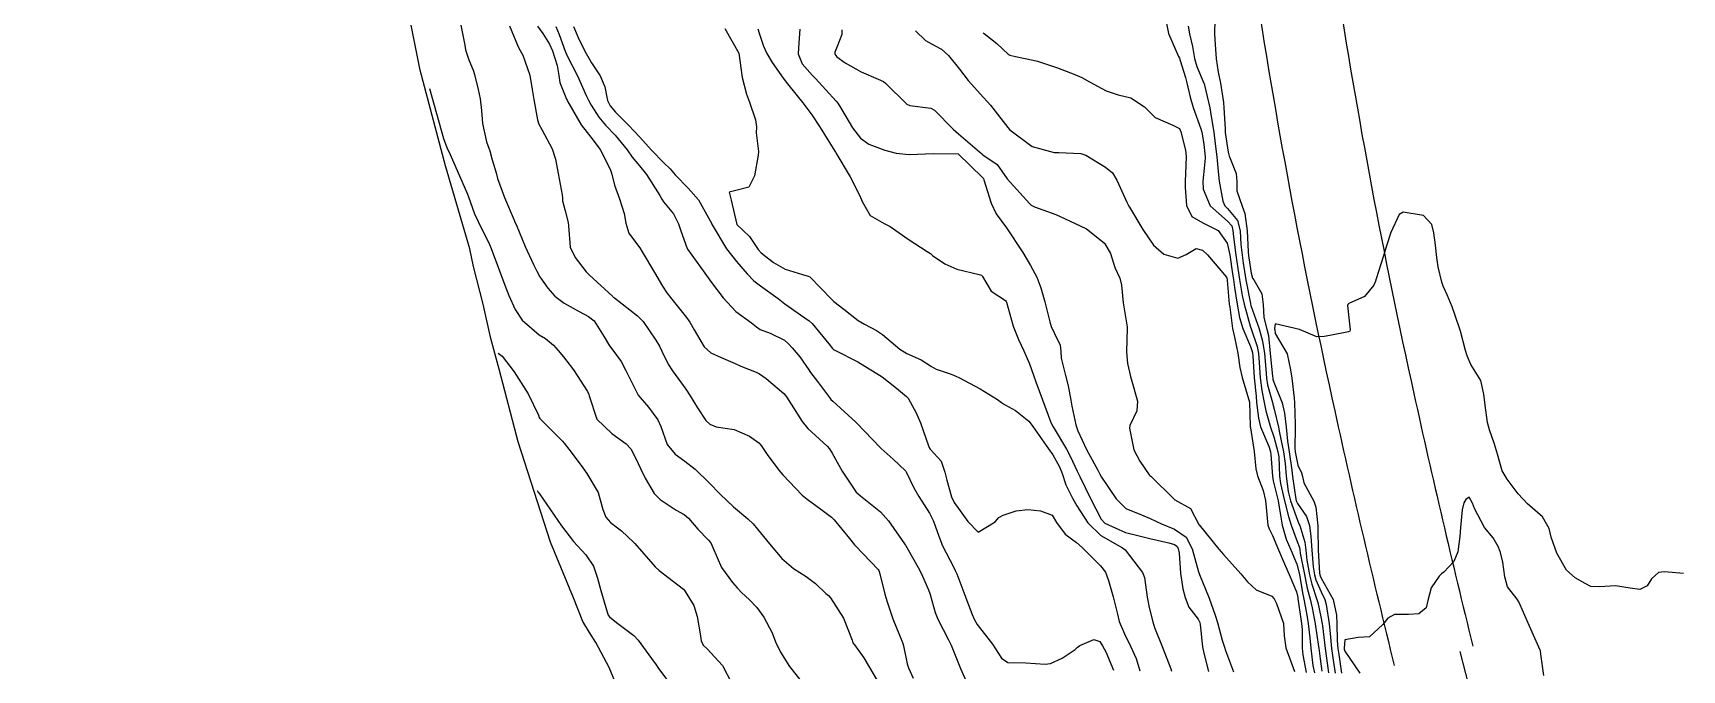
# Model space of a CAD drawing. Header units: metres. Extents: x 298520 to 308411, y 7433745 to 7450750.
# Drawn here: x 300935.2 to 301069.7, y 7443051 to 7443102.9 of the extents above; entities that cross this region are included whole.
import ezdxf

# ---------------------------------------------------------------- set-up
doc = ezdxf.new("R2010")
doc.units = ezdxf.units.M
doc.header["$LTSCALE"] = 10
doc.linetypes.add('DASHED', pattern=[0.75, 0.5, -0.25])
for name, color, linetype in [('Area', 45, 'Continuous'), ('Curvas de Nivel 1m', 11, 'Continuous'), ('Curvas de Nivel 5m', 15, 'Continuous'), ('Vias Primárias', 230, 'Continuous'), ('Vias Secundárias', 230, 'DASHED')]:
    doc.layers.add(name, color=color, linetype=linetype)

msp = doc.modelspace()

# ---------------------------------------------------------------- linework, layer by layer
at = {"layer": 'Area'}
msp.add_polyline3d([(300984.7, 7443045.05, 726.43), (300982.19, 7443051.17, 721.95), (300981.09, 7443053.2, 721.84), (300980.59, 7443054.01, 730.17), (300980.05, 7443054.92, 722.18), (300979.28, 7443056.85, 739.33), (300977.4, 7443061.39, 741.54), (300974.77, 7443069.57, 721.27), (300973.21, 7443075.51, 720.25), (300972.53, 7443078.01, 741.82), (300971.92, 7443080.8, 719.53), (300971.12, 7443083.89, 719.32), (300970.81, 7443085.32, 719.4), (300968.84, 7443092.1, 718.96), (300966.78, 7443099.91, 719.1), (300966.03, 7443103.57, 719.03)], dxfattribs=at)
at = {"layer": 'Curvas de Nivel 1m', "flags": 128}
for points, elevation in [([(301027.56, 7443104.11), (301027.79, 7443102.88), (301028.61, 7443101.02), (301028.7, 7443100.87), (301028.76, 7443100.69), (301029.18, 7443099.31), (301029.3, 7443098.86), (301029.57, 7443097.71), (301029.82, 7443096.85), (301030.43, 7443095.1), (301030.51, 7443094.84), (301030.54, 7443094.7), (301030.67, 7443093.84), (301030.79, 7443092.84), (301030.79, 7443092.71), (301030.65, 7443091.35), (301030.61, 7443090.84), (301030.63, 7443090.19), (301031.2, 7443088.83), (301032.6, 7443087.59), (301032.97, 7443087.19), (301033.06, 7443086.81), (301033.09, 7443086.3), (301033.3, 7443084.81), (301033.46, 7443083.71), (301033.6, 7443082.81), (301033.82, 7443081.52), (301033.96, 7443080.81), (301034.49, 7443078.92), (301034.54, 7443078.8), (301035.04, 7443077.35), (301035.14, 7443076.79), (301035.2, 7443076.05), (301035.29, 7443074.79), (301035.42, 7443073.77), (301035.61, 7443072.78), (301035.74, 7443072.1), (301036.12, 7443070.77), (301036.39, 7443069.99), (301036.73, 7443068.77), (301036.79, 7443068.35), (301036.86, 7443066.76), (301036.93, 7443066.18), (301037.26, 7443064.76), (301037.6, 7443063.47), (301037.8, 7443062.76), (301038.29, 7443061.45), (301038.48, 7443060.94), (301038.5, 7443060.75), (301038.53, 7443060.49), (301038.88, 7443058.74), (301039.12, 7443057.62), (301039.36, 7443056.73), (301039.52, 7443056.03), (301039.75, 7443054.73), (301040.03, 7443052.88), (301040.05, 7443052.73), (301040.17, 7443051.86), (301040.31, 7443050.87)], 708), ([(301031.58, 7443104.05), (301031.55, 7443102.83), (301031.61, 7443102), (301031.68, 7443100.83), (301031.84, 7443099.73), (301032.05, 7443098.83), (301032.29, 7443097.25), (301032.32, 7443096.82), (301032.41, 7443095.1), (301032.43, 7443094.82), (301032.67, 7443093.22), (301032.74, 7443092.89), (301032.78, 7443092.82), (301033.32, 7443091.48), (301033.37, 7443090.81), (301033.38, 7443090.06), (301033.8, 7443088.8), (301034.02, 7443088.21), (301034.22, 7443086.8), (301034.29, 7443085.07), (301034.32, 7443084.79), (301034.35, 7443084.58), (301034.55, 7443083.33), (301034.66, 7443082.92), (301034.75, 7443082.8), (301035.41, 7443081.66), (301035.53, 7443080.78), (301035.58, 7443079.71), (301035.83, 7443078.78), (301035.95, 7443078.24), (301036.1, 7443076.78), (301036.29, 7443074.93), (301036.3, 7443074.77), (301036.32, 7443074.65), (301036.44, 7443074.31), (301037.06, 7443072.76), (301037.25, 7443071.92), (301037.4, 7443070.76), (301037.51, 7443069.63), (301037.64, 7443068.76), (301037.85, 7443067.26), (301037.91, 7443066.75), (301038.18, 7443064.9), (301038.22, 7443064.75), (301038.32, 7443064.53), (301039.06, 7443063.49), (301039.29, 7443062.74), (301039.42, 7443061.86), (301039.5, 7443060.73), (301039.61, 7443059.38), (301039.72, 7443058.73), (301039.83, 7443058.3), (301040.24, 7443057.33), (301040.54, 7443056.72), (301040.65, 7443056.29), (301040.9, 7443054.71), (301040.98, 7443053.93), (301041.1, 7443052.72), (301041.23, 7443051.77), (301041.38, 7443050.71)], 706), ([(300970.1, 7443103.57), (300970.4, 7443101.93), (300970.48, 7443101.56), (300970.75, 7443100.74), (300971.08, 7443099.89), (300971.19, 7443099.55), (300971.49, 7443098.32), (300971.67, 7443097.55), (300971.76, 7443096.6), (300971.85, 7443095.54), (300972.17, 7443094.04), (300972.37, 7443093.53), (300972.45, 7443093.32), (300972.65, 7443092.58), (300972.96, 7443091.53), (300973.09, 7443091.07), (300973.65, 7443089.52), (300974.43, 7443087.67), (300974.5, 7443087.51), (300974.59, 7443087.3), (300975.32, 7443085.5), (300976, 7443084.04), (300976.29, 7443083.49), (300976.54, 7443083.05), (300977.17, 7443082.12), (300977.75, 7443081.47), (300978.51, 7443080.9), (300979.73, 7443080.22), (300980.5, 7443079.8), (300980.95, 7443079.44), (300981.78, 7443078.13), (300982.2, 7443077.42), (300982.47, 7443077.05), (300983.17, 7443076.12), (300983.55, 7443075.4), (300984.43, 7443073.6), (300984.56, 7443073.39), (300985.39, 7443072.4), (300986.16, 7443071.37), (300986.39, 7443070.83), (300986.92, 7443069.36), (300987.58, 7443068.57), (300988.36, 7443068), (300989.19, 7443067.33), (300990.34, 7443066.24), (300991.25, 7443065.31), (300992.32, 7443064.26), (300993.49, 7443063.28), (300993.92, 7443062.89), (300994.29, 7443062.45), (300995.27, 7443061.26), (300996.26, 7443060.05), (300997.21, 7443059.24), (300998.25, 7443058.59), (300999.02, 7443058), (300999.86, 7443057.21), (301000.06, 7443057.03), (301000.23, 7443056.84), (301001.29, 7443055.19), (301001.99, 7443053.38), (301002.07, 7443053.18), (301002.18, 7443053.02), (301002.96, 7443051.95), (301003.42, 7443051.16), (301004.14, 7443049.9)], 719), ([(300974.05, 7443103.52), (300974.77, 7443101.8), (300974.92, 7443101.51), (300975.15, 7443101.12), (300975.72, 7443099.5), (300975.91, 7443098.31), (300976.03, 7443097.5), (300976.33, 7443095.86), (300976.45, 7443095.49), (300976.69, 7443095.05), (300977.54, 7443093.48), (300977.81, 7443092.63), (300978.02, 7443091.47), (300978.36, 7443089.72), (300978.37, 7443089.46), (300978.38, 7443089.23), (300978.6, 7443088.41), (300978.84, 7443087.46), (300978.86, 7443087.19), (300978.99, 7443085.46), (300979.4, 7443084.61), (300980.3, 7443083.44), (300980.54, 7443083.19), (300982.48, 7443081.42), (300982.52, 7443081.39), (300982.63, 7443081.31), (300984.5, 7443079.85), (300984.95, 7443079.39), (300985.98, 7443077.87), (300986.28, 7443077.37), (300986.47, 7443076.96), (300987, 7443075.9), (300987.34, 7443075.36), (300988.43, 7443073.86), (300988.79, 7443073.34), (300989.4, 7443072.34), (300990.07, 7443071.32), (300990.4, 7443071.01), (300990.92, 7443070.79), (300992.39, 7443070.58), (300993.63, 7443070.04), (300994.38, 7443069.49), (300994.57, 7443069.27), (300995.08, 7443068.54), (300996.01, 7443067.25), (300996.35, 7443066.87), (300997.93, 7443065.23), (300998.33, 7443064.89), (300999.45, 7443064.08), (301000.31, 7443063.42), (301000.54, 7443063.2), (301001.78, 7443061.69), (301002.19, 7443061.18), (301002.28, 7443061.08), (301004.13, 7443059.15), (301004.18, 7443059.08), (301004.25, 7443058.81), (301004.66, 7443057.15), (301004.85, 7443056.52), (301005.33, 7443055.14), (301006.11, 7443053.21), (301006.14, 7443053.13), (301006.18, 7443052.94), (301006.5, 7443051.46), (301006.6, 7443051.13), (301006.98, 7443050.29)], 718), ([(300976.35, 7443103.49), (300976.78, 7443102.9), (300977.32, 7443102.03), (300977.56, 7443101.48), (300977.93, 7443100.28), (300978.07, 7443099.47), (300978.16, 7443098.9), (300978.71, 7443097.54), (300978.75, 7443097.46), (300978.79, 7443097.38), (300979.9, 7443095.45), (300980.68, 7443094.42), (300981.44, 7443093.43), (300982.26, 7443091.81), (300982.39, 7443091.42), (300982.63, 7443090.52), (300983.02, 7443089.41), (300983.41, 7443088.21), (300983.54, 7443087.41), (300983.78, 7443086.6), (300984.57, 7443085.55), (300984.69, 7443085.39), (300984.87, 7443085.08), (300985.88, 7443083.38), (300986.53, 7443082.28), (300986.9, 7443081.74), (300987.19, 7443081.36), (300988.5, 7443079.72), (300988.77, 7443079.34), (300989.12, 7443078.7), (300989.93, 7443077.33), (300990.47, 7443076.84), (300991.33, 7443076.45), (300992.46, 7443075.96), (300992.92, 7443075.75), (300994.18, 7443075.27), (300994.45, 7443075.13), (300994.98, 7443074.73), (300996.43, 7443073.53), (300996.65, 7443073.25), (300997.03, 7443072.64), (300997.92, 7443071.23), (300998.39, 7443070.66), (300999.96, 7443069.21), (301000.16, 7443069), (301000.37, 7443068.66), (301001.19, 7443067.19), (301002.34, 7443065.47), (301002.48, 7443065.32), (301002.67, 7443065.17), (301004.31, 7443063.87), (301004.96, 7443063.14), (301006.28, 7443061.24), (301006.33, 7443061.17), (301006.36, 7443061.13), (301006.47, 7443060.94), (301007.5, 7443059.12), (301007.75, 7443058.61), (301008.24, 7443057.49), (301008.34, 7443057.21), (301008.37, 7443057.11), (301008.77, 7443055.65), (301008.98, 7443055.1), (301009.85, 7443053.43), (301010.02, 7443053.08), (301010.07, 7443052.97), (301010.18, 7443052.72), (301010.85, 7443051.07), (301011.41, 7443049.8)], 717), ([(300977.84, 7443103.47), (300978.12, 7443102.81), (300978.6, 7443101.46), (300978.76, 7443101.07), (300979.6, 7443099.45), (300980.32, 7443097.84), (300980.5, 7443097.44), (300980.71, 7443097.05), (300981.34, 7443096.07), (300981.89, 7443095.42), (300982.68, 7443094.6), (300983.65, 7443093.41), (300984.06, 7443092.81), (300984.65, 7443092.1), (300985.23, 7443091.38), (300986.31, 7443089.68), (300986.48, 7443089.37), (300986.61, 7443089.17), (300987.43, 7443088.19), (300987.85, 7443087.35), (300988.04, 7443086.8), (300988.54, 7443085.34), (300988.57, 7443085.29), (300989.98, 7443083.33), (300990.54, 7443082.58), (300991.48, 7443081.31), (300992.51, 7443080.22), (300993.78, 7443079.28), (300994.19, 7443078.97), (300994.49, 7443078.75), (300995.31, 7443078.44), (300996.48, 7443077.87), (300996.81, 7443077.58), (300997.12, 7443077.24), (300997.74, 7443076.51), (300998.46, 7443075.46), (300998.54, 7443075.32), (300998.61, 7443075.23), (300999.17, 7443074.49), (301000.14, 7443073.2), (301000.26, 7443073.04), (301000.42, 7443072.88), (301002.29, 7443071.18), (301002.4, 7443071.07), (301004.25, 7443069.15), (301004.32, 7443069.09), (301004.37, 7443069.04), (301005.34, 7443068.16), (301006.35, 7443067.22), (301006.39, 7443067.17), (301006.41, 7443067.13), (301007.03, 7443065.81), (301007.43, 7443065.12), (301008.31, 7443063.75), (301008.63, 7443063.11), (301009.06, 7443061.87), (301009.38, 7443061.09), (301010.26, 7443059.38), (301010.41, 7443059.08), (301010.53, 7443058.8), (301011.18, 7443057.07), (301011.8, 7443055.48), (301011.97, 7443055.06), (301012.21, 7443054.67), (301013.44, 7443053.05), (301014.17, 7443051.92), (301014.7, 7443051.56), (301016.17, 7443051.55), (301017.73, 7443051.44), (301018.17, 7443051.48), (301019.13, 7443051.93), (301020.18, 7443052.62), (301020.36, 7443052.78), (301020.57, 7443052.96), (301021.7, 7443053.44), (301022.19, 7443053.27), (301022.43, 7443052.94), (301022.68, 7443052.43), (301023.31, 7443050.93)], 716), ([(300991.62, 7443103.31), (300992.76, 7443101.3), (300993.03, 7443099.3), (300993.38, 7443097.95), (300993.62, 7443097.29), (300994.13, 7443095.84), (300994.2, 7443095.28), (300994.18, 7443094.78), (300994.35, 7443093.27), (300994.34, 7443092.96), (300994.04, 7443091.28), (300993.57, 7443090.34), (300992.63, 7443090.12), (300991.98, 7443089.95), (300992.13, 7443089.3), (300992.59, 7443087.3), (300993.64, 7443086.34), (300994.34, 7443085.27), (300994.57, 7443085), (300995.6, 7443084.22), (300996.55, 7443083.67), (300997.96, 7443083.23), (300998.42, 7443083.1), (300998.54, 7443083.03), (301000.34, 7443081.2), (301000.52, 7443081.03), (301001.31, 7443080.4), (301002.5, 7443079.47), (301003.01, 7443079.17), (301003.99, 7443078.66), (301004.48, 7443078.32), (301005.89, 7443077.14), (301006.47, 7443076.79), (301007.62, 7443076.27), (301008.46, 7443075.73), (301008.86, 7443075.51), (301010.08, 7443075.09), (301010.45, 7443074.94), (301010.7, 7443074.83), (301012.44, 7443073.9), (301013.85, 7443073.04), (301014.18, 7443072.79), (301014.42, 7443072.63), (301015.32, 7443072.12), (301016.41, 7443071.26), (301016.6, 7443071.01), (301017.05, 7443070.35), (301018.02, 7443068.99), (301018.37, 7443068.5), (301018.91, 7443067.54), (301019.13, 7443066.98), (301019.43, 7443066.06), (301019.96, 7443064.97), (301020.32, 7443064.35), (301021.23, 7443062.95), (301022.29, 7443061.92), (301024.05, 7443060.92), (301024.28, 7443060.76), (301025.68, 7443058.9), (301025.85, 7443058.49), (301026.06, 7443056.89), (301026.08, 7443056.75), (301026.22, 7443056.05), (301026.51, 7443054.89), (301026.67, 7443054.42), (301027.28, 7443052.88), (301027.98, 7443051.05), (301028.04, 7443050.87)], 714), ([(300994.3, 7443103.28), (300994.41, 7443102.91), (300994.77, 7443101.87), (300995.03, 7443101.27), (300995.49, 7443100.52), (300996.38, 7443099.25), (300996.73, 7443098.78), (300997.41, 7443097.93), (300997.98, 7443097.23), (300998.7, 7443096.25), (300999.38, 7443095.21), (301000.58, 7443093.28), (301000.63, 7443093.2), (301000.66, 7443093.15), (301001.83, 7443091.19), (301002.62, 7443089.65), (301002.81, 7443089.18), (301003.46, 7443088.03), (301004.6, 7443087.4), (301005.11, 7443087.14), (301006.58, 7443086.12), (301008.12, 7443085.11), (301008.38, 7443084.93), (301008.56, 7443084.78), (301009.55, 7443084.09), (301010.55, 7443083.65), (301012.37, 7443083.24), (301012.54, 7443083.18), (301012.61, 7443083.12), (301012.64, 7443083.06), (301013.34, 7443081.86), (301014.52, 7443081.1), (301014.57, 7443081.03), (301014.59, 7443080.96), (301015.14, 7443079.02), (301015.57, 7443077.93), (301016, 7443077.01), (301016.46, 7443075.94), (301016.8, 7443075.01), (301016.99, 7443074.46), (301017.53, 7443073), (301018.17, 7443071.22), (301018.28, 7443070.99), (301018.4, 7443070.79), (301019.48, 7443068.97), (301019.78, 7443068.39), (301020.36, 7443067.18), (301020.46, 7443066.96), (301020.57, 7443066.74), (301021.44, 7443064.95), (301022.31, 7443063.25), (301022.62, 7443062.94), (301024.3, 7443062.18), (301025.3, 7443061.92), (301026.29, 7443061.69), (301027.83, 7443061.33), (301028.29, 7443061.19), (301028.48, 7443061.06), (301028.58, 7443060.87), (301028.66, 7443060.49), (301028.78, 7443058.86), (301028.97, 7443057.59), (301029.15, 7443056.86), (301029.46, 7443056.09), (301030.22, 7443055.09), (301030.35, 7443054.84), (301030.39, 7443054.66), (301030.58, 7443052.84), (301030.67, 7443052.34), (301031.06, 7443050.83)], 713), ([(300997.73, 7443103.24), (300997.66, 7443102.12), (300997.61, 7443101.24), (300997.93, 7443100.41), (300998.74, 7443099.49), (300999.01, 7443099.22), (301000.71, 7443097.36), (301000.84, 7443097.2), (301001.04, 7443096.86), (301002.03, 7443095.19), (301002.67, 7443094.34), (301003.36, 7443093.86), (301004.67, 7443093.38), (301005.59, 7443093.14), (301006.66, 7443093.03), (301008.66, 7443093.1), (301010.66, 7443093.08), (301012.64, 7443091.13), (301012.68, 7443091.09), (301012.7, 7443091.06), (301012.74, 7443090.96), (301013.35, 7443089.05), (301013.75, 7443088.19), (301014.59, 7443087.03), (301015.93, 7443085.02), (301016.55, 7443083.95), (301017.05, 7443083), (301017.39, 7443082.14), (301017.71, 7443081), (301018.13, 7443079.37), (301018.24, 7443078.99), (301018.49, 7443078.42), (301018.96, 7443077.46), (301019.01, 7443076.98), (301019.04, 7443076.41), (301019.39, 7443074.98), (301019.61, 7443074.15), (301019.83, 7443072.97), (301019.93, 7443072.48), (301020.24, 7443070.96), (301020.4, 7443070.48), (301021.12, 7443068.95), (301022.04, 7443067.26), (301022.21, 7443066.94), (301022.35, 7443066.69), (301023.52, 7443064.93), (301024.32, 7443064.13), (301025.59, 7443063.62), (301026.31, 7443063.32), (301027.24, 7443062.88), (301028.3, 7443062.44), (301029.23, 7443061.8), (301029.74, 7443060.85), (301030.25, 7443058.97), (301030.29, 7443058.84), (301030.33, 7443058.76), (301031.11, 7443056.83), (301031.6, 7443055.44), (301031.79, 7443054.82), (301032.19, 7443053.38), (301032.36, 7443052.82), (301032.46, 7443052.54), (301033.1, 7443050.81)], 712), ([(301001.16, 7443103.2), (301001.16, 7443102.82), (301000.77, 7443101.84), (301000.59, 7443101.38), (301000.58, 7443101.2), (301000.76, 7443101), (301001.44, 7443100.51), (301002.74, 7443099.77), (301004.13, 7443099.16), (301004.56, 7443098.98), (301004.73, 7443098.85), (301006.47, 7443097.13), (301006.71, 7443097.03), (301008.41, 7443096.8), (301008.71, 7443096.64), (301010.24, 7443095.08), (301010.68, 7443094.7), (301012.59, 7443093.06), (301012.66, 7443093), (301013.82, 7443092.21), (301014.64, 7443091.03), (301016.46, 7443089.01), (301016.61, 7443088.88), (301016.88, 7443088.74), (301018.6, 7443088.11), (301019.38, 7443087.76), (301020.6, 7443087.21), (301021.11, 7443086.95), (301022.58, 7443085.78), (301023.06, 7443084.93), (301023.43, 7443083.81), (301023.82, 7443082.92), (301023.98, 7443082.36), (301024.11, 7443080.92), (301024.43, 7443078.97), (301024.44, 7443078.91), (301024.44, 7443078.86), (301024.38, 7443076.91), (301024.46, 7443075.97), (301024.7, 7443074.91), (301024.82, 7443074.53), (301025.28, 7443072.9), (301025.21, 7443072.1), (301024.66, 7443070.91), (301024.61, 7443070.7), (301024.96, 7443068.91), (301025.46, 7443068), (301026.23, 7443066.89), (301026.29, 7443066.83), (301026.35, 7443066.78), (301028.29, 7443064.87), (301028.33, 7443064.85), (301029.59, 7443064.12), (301030.28, 7443062.84), (301030.3, 7443062.81), (301031.91, 7443060.82), (301032.28, 7443060.37), (301033.71, 7443058.81), (301034.25, 7443058.14), (301034.96, 7443057.51), (301036.23, 7443056.98), (301036.41, 7443056.77), (301036.62, 7443056.37), (301037.18, 7443054.76), (301037.23, 7443053.73), (301037.37, 7443052.76), (301038.08, 7443050.83)], 711), ([(301012.68, 7443102.96), (301012.78, 7443102.89), (301013.81, 7443102.09), (301014.76, 7443101.18), (301014.86, 7443101.12), (301015.31, 7443101.02), (301016.76, 7443100.72), (301017.13, 7443100.63), (301018.75, 7443100.09), (301020.17, 7443099.54), (301020.74, 7443099.29), (301021.37, 7443098.95), (301022.73, 7443098.21), (301023.69, 7443097.9), (301024.72, 7443097.63), (301025.84, 7443096.9), (301026.7, 7443096.05), (301028.15, 7443095.41), (301028.69, 7443095.14), (301028.81, 7443094.87), (301029.18, 7443093.37), (301029.24, 7443092.86), (301029.2, 7443091.41), (301029.17, 7443090.86), (301029.17, 7443090.33), (301029.26, 7443088.86), (301029.7, 7443087.95), (301030.6, 7443087.45), (301031.85, 7443086.83), (301032.58, 7443085.79), (301032.79, 7443084.82), (301033.02, 7443083.28), (301033.1, 7443082.81), (301033.19, 7443082.16), (301033.39, 7443080.81), (301033.6, 7443079.71), (301033.85, 7443078.81), (301034.48, 7443077.35), (301034.63, 7443076.95), (301034.66, 7443076.8), (301034.67, 7443076.59), (301034.79, 7443074.79), (301034.94, 7443073.3), (301034.99, 7443072.79), (301035.13, 7443071.5), (301035.31, 7443070.79), (301036, 7443069.15), (301036.12, 7443068.77), (301036.14, 7443068.54), (301036.28, 7443066.77), (301036.35, 7443066.4), (301036.74, 7443064.77), (301036.83, 7443064.25), (301037.08, 7443062.76), (301037.41, 7443061.64), (301037.77, 7443060.76), (301038.27, 7443059.59), (301038.48, 7443058.75), (301038.74, 7443057.25), (301038.84, 7443056.74), (301039.06, 7443055.58), (301039.2, 7443054.74), (301039.34, 7443053.59), (301039.41, 7443052.74), (301039.58, 7443051.33), (301039.72, 7443050.73)], 709), ([(301029.41, 7443103.48), (301029.52, 7443102.86), (301029.76, 7443101.84), (301029.93, 7443100.85), (301030.1, 7443100.21), (301030.69, 7443098.84), (301030.7, 7443098.81), (301030.73, 7443098.69), (301031.16, 7443096.84), (301031.26, 7443096.28), (301031.49, 7443094.83), (301031.62, 7443093.88), (301031.75, 7443092.83), (301031.85, 7443091.63), (301031.93, 7443090.83), (301032.24, 7443089.2), (301032.39, 7443088.82), (301032.61, 7443088.6), (301033.44, 7443087.64), (301033.64, 7443086.8), (301033.7, 7443085.68), (301033.81, 7443084.8), (301033.9, 7443084.14), (301034.11, 7443082.8), (301034.48, 7443080.85), (301034.49, 7443080.8), (301034.52, 7443080.69), (301035.2, 7443078.79), (301035.48, 7443077.78), (301035.62, 7443076.78), (301035.74, 7443075.5), (301035.8, 7443074.78), (301035.88, 7443074.22), (301036.28, 7443072.77), (301036.31, 7443072.66), (301036.42, 7443072.25), (301036.77, 7443070.77), (301036.85, 7443070.31), (301037.17, 7443068.76), (301037.31, 7443067.81), (301037.4, 7443066.76), (301037.56, 7443065.53), (301037.75, 7443064.76), (301038.31, 7443063.18), (301038.44, 7443062.88), (301038.5, 7443062.75), (301038.92, 7443061.38), (301039, 7443060.74), (301039.08, 7443059.93), (301039.3, 7443058.73), (301039.48, 7443057.97), (301039.9, 7443056.72), (301039.98, 7443056.47), (301040.22, 7443055.3), (301040.34, 7443054.72), (301040.36, 7443054.57), (301040.59, 7443052.72), (301040.77, 7443051.32), (301040.86, 7443050.72)], 707), ([(300973.14, 7443076.82), (300973.45, 7443076.57), (300974.45, 7443075.28), (300975.59, 7443073.5), (300976.41, 7443071.74), (300976.48, 7443071.57), (300976.54, 7443071.49), (300978.38, 7443069.63), (300978.52, 7443069.46), (300979.08, 7443068.74), (300980.03, 7443067.44), (300980.35, 7443066.99), (300981.29, 7443065.43), (300981.68, 7443064.05), (300981.9, 7443063.42), (300982.3, 7443063), (300983.18, 7443062.3), (300984.16, 7443061.39), (300984.22, 7443061.33), (300984.28, 7443061.27), (300985.94, 7443059.37), (300986.26, 7443059.07), (300987.44, 7443058.17), (300988.24, 7443057.56), (300988.32, 7443057.43), (300988.38, 7443057.35), (300989.1, 7443056.21), (300989.35, 7443055.33), (300989.61, 7443053.91), (300989.7, 7443053.33), (300989.84, 7443052.99), (300990.18, 7443052.67), (300991.42, 7443051.31), (300992.15, 7443049.92)], 721), ([(300976.3, 7443065.59), (300976.33, 7443065.55), (300976.36, 7443065.52), (300976.38, 7443065.49), (300976.49, 7443065.33), (300978.3, 7443062.72), (300979.28, 7443061.45), (300980.27, 7443060.34), (300980.9, 7443059.43), (300981.23, 7443058.45), (300981.5, 7443057.43), (300982.05, 7443055.59), (300982.11, 7443055.42), (300982.21, 7443055.3), (300982.78, 7443054.84), (300984.19, 7443053.77), (300984.56, 7443053.39), (300985.65, 7443051.89), (300986.01, 7443051.37), (300986.16, 7443051.15), (300987.49, 7443049.36)], 722), ([(301058.4, 7443050.51), (301058.18, 7443052.24), (301058.14, 7443052.51), (301058.12, 7443052.57), (301057.25, 7443054.52), (301056.49, 7443056.27), (301056.37, 7443056.53), (301056.23, 7443056.73), (301055.46, 7443057.75), (301055.24, 7443058.55), (301055.06, 7443059.76), (301054.87, 7443060.55), (301054.72, 7443060.99), (301054.29, 7443061.75), (301053.58, 7443062.57), (301052.77, 7443064.13), (301052.58, 7443064.58), (301052.33, 7443065.05), (301052.04, 7443064.87), (301051.9, 7443064.59), (301051.76, 7443064.03), (301051.61, 7443062.59), (301051.57, 7443061.86), (301051.4, 7443060.59), (301051.06, 7443059.81), (301050.26, 7443058.95), (301050.06, 7443058.8), (301049.88, 7443058.61), (301049.22, 7443057.65), (301048.95, 7443056.62), (301048.81, 7443056.03), (301048.22, 7443055.55), (301047.37, 7443055.48), (301046.22, 7443055.49), (301045.69, 7443055.18), (301045.29, 7443054.66), (301044.19, 7443053.67), (301043.27, 7443053.61), (301042.19, 7443053.42), (301042.13, 7443052.75), (301042.13, 7443052.7), (301042.14, 7443052.66), (301042.18, 7443052.5), (301043.4, 7443050.69)], 704)]:
    msp.add_lwpolyline(points, dxfattribs=dict(at, elevation=elevation))
at = {"layer": 'Curvas de Nivel 5m', "flags": 128}
for points, elevation in [([(300979.27, 7443103.46), (300979.66, 7443102.57), (300980.2, 7443101.45), (300980.75, 7443100.51), (300981.45, 7443099.43), (300981.83, 7443098.53), (300982.06, 7443097.42), (300982.27, 7443096.98), (300982.7, 7443096.48), (300983.76, 7443095.4), (300984.68, 7443094.42), (300985.63, 7443093.38), (300986.65, 7443092.35), (300987.15, 7443091.86), (300987.56, 7443091.36), (300988.63, 7443090.27), (300989.46, 7443089.33), (300990.56, 7443087.35), (300990.57, 7443087.32), (300990.59, 7443087.28), (300991.76, 7443085.31), (300992.56, 7443084.3), (300993.44, 7443083.29), (300993.97, 7443082.71), (300994.53, 7443082.29), (300995.97, 7443081.26), (300996.52, 7443080.84), (300997.8, 7443079.93), (300998.5, 7443079.44), (300998.73, 7443079.22), (301000.11, 7443077.57), (301000.41, 7443077.2), (301000.43, 7443077.16), (301000.47, 7443077.12), (301000.64, 7443077.03), (301002.46, 7443076.11), (301003.04, 7443075.75), (301004.01, 7443075.16), (301004.45, 7443074.87), (301005.63, 7443073.94), (301006.43, 7443073.28), (301006.56, 7443073.13), (301007.23, 7443071.94), (301007.57, 7443071.12), (301008.24, 7443069.25), (301008.29, 7443069.11), (301008.32, 7443069.05), (301008.37, 7443068.98), (301009.27, 7443068), (301009.56, 7443067.09), (301009.71, 7443066.45), (301010.1, 7443065.08), (301010.33, 7443064.61), (301011.44, 7443063.07), (301012.29, 7443062.19), (301013.67, 7443063.04), (301013.96, 7443063.39), (301014.31, 7443063.59), (301015.38, 7443063.95), (301016.32, 7443064.06), (301017.37, 7443063.95), (301018.31, 7443063.58), (301018.66, 7443062.98), (301019.37, 7443062.05), (301020.29, 7443061.36), (301020.77, 7443060.96), (301022.26, 7443059.46), (301022.65, 7443058.94), (301022.92, 7443058.26), (301023.3, 7443056.93), (301023.63, 7443055.52), (301023.79, 7443054.92), (301024.2, 7443053.91), (301024.69, 7443052.91), (301025.16, 7443051.89), (301025.45, 7443050.9)], 715), ([(301007.18, 7443103.12), (301007.98, 7443102.32), (301008.77, 7443101.88), (301009.28, 7443101.61), (301009.86, 7443101.09), (301010.75, 7443099.99), (301011.47, 7443099.07), (301012.72, 7443097.66), (301013.01, 7443097.35), (301013.28, 7443097.05), (301014.69, 7443095.22), (301014.86, 7443095.03), (301016.67, 7443093.67), (301018.47, 7443093.18), (301018.66, 7443093.18), (301018.87, 7443093.19), (301020.66, 7443093.11), (301021.06, 7443092.96), (301022.65, 7443091.99), (301023.23, 7443091.51), (301023.58, 7443090.93), (301024.4, 7443089.13), (301024.51, 7443088.91), (301024.54, 7443088.84), (301024.61, 7443088.71), (301025.71, 7443086.9), (301026.57, 7443085.62), (301027.41, 7443084.88), (301028.56, 7443084.56), (301029.25, 7443084.86), (301030.06, 7443085.36), (301030.57, 7443085.21), (301030.99, 7443084.84), (301032.54, 7443083), (301032.58, 7443082.86), (301032.59, 7443082.82), (301032.59, 7443082.77), (301032.76, 7443080.82), (301032.79, 7443080.55), (301033.02, 7443078.81), (301033.18, 7443078.12), (301033.46, 7443076.81), (301033.63, 7443075.63), (301033.8, 7443074.81), (301034.42, 7443072.8), (301034.45, 7443070.85), (301034.46, 7443070.8), (301034.49, 7443070.71), (301034.79, 7443068.79), (301034.93, 7443067.36), (301035.06, 7443066.79), (301035.51, 7443065.61), (301035.72, 7443064.78), (301035.76, 7443064.22), (301035.9, 7443062.78), (301036, 7443062.48), (301036.29, 7443061.92), (301036.77, 7443060.77), (301037.16, 7443059.87), (301037.65, 7443058.76), (301038.24, 7443057.32), (301038.34, 7443056.86), (301038.35, 7443056.75), (301038.6, 7443055.12), (301038.66, 7443054.74), (301038.7, 7443054.25), (301038.71, 7443052.74), (301038.75, 7443052.18), (301039.04, 7443050.74)], 710), ([(300967.52, 7443098.4), (300968.67, 7443094.33), (300968.95, 7443093.58), (300969.22, 7443093.02), (300970.62, 7443089.78), (300970.7, 7443089.56), (300971.21, 7443088.17), (300971.5, 7443087.55), (300972.43, 7443085.68), (300972.57, 7443085.34), (300973.25, 7443083.52), (300973.68, 7443082.37), (300974, 7443081.52), (300974.51, 7443080.37), (300975.09, 7443079.5), (300976.48, 7443078.31), (300976.99, 7443078), (300977.65, 7443077.47), (300978.03, 7443077.03), (300978.46, 7443076.5), (300979.28, 7443075.45), (300980.43, 7443073.69), (300980.52, 7443073.44), (300980.54, 7443073.32), (300981.18, 7443071.43), (300982.39, 7443070.25), (300983.57, 7443069.4), (300983.96, 7443068.99), (300984.36, 7443068.21), (300984.74, 7443067.39), (300985.13, 7443066.6), (300985.86, 7443065.37), (300986.33, 7443064.87), (300987.66, 7443064.01), (300988.31, 7443063.64), (300988.65, 7443063.34), (300989.42, 7443062.46), (300990.29, 7443061.55), (300990.47, 7443061.32), (300990.65, 7443060.94), (300991.34, 7443059.31), (300992.24, 7443058.09), (300992.61, 7443057.67), (300992.98, 7443057.29), (300993.63, 7443056.68), (300994.22, 7443056.06), (300994.81, 7443055.26), (300995.47, 7443053.98), (300995.76, 7443053.25), (300996.17, 7443052.4), (300996.89, 7443051.24), (300998.15, 7443049.66)], 720), ([(301069.79, 7443058.84), (301068.26, 7443058.97), (301067.75, 7443058.91), (301067.2, 7443058.4), (301066.84, 7443057.81), (301066.24, 7443057.52), (301065.44, 7443057.62), (301064.25, 7443057.83), (301062.95, 7443057.75), (301062.25, 7443057.76), (301061.79, 7443058.01), (301060.98, 7443058.48), (301060.26, 7443059.11), (301059.46, 7443060.5), (301059.01, 7443061.79), (301058.84, 7443062.5), (301058.31, 7443063.46), (301057.07, 7443064.52), (301056.33, 7443065.32), (301055.41, 7443066.54), (301055.02, 7443067.21), (301054.63, 7443068.56), (301054.39, 7443069.39), (301053.97, 7443070.56), (301053.82, 7443071.15), (301053.64, 7443072.57), (301053.53, 7443073.47), (301053.27, 7443074.57), (301052.46, 7443075.88), (301052.15, 7443076.58), (301052.03, 7443077.03), (301051.62, 7443078.59), (301051.15, 7443079.95), (301050.93, 7443080.6), (301050.53, 7443081.58), (301050.2, 7443082.27), (301050.1, 7443082.61), (301049.8, 7443083.85), (301049.69, 7443084.61), (301049.57, 7443085.62), (301049.44, 7443086.62), (301049.28, 7443087.3), (301048.61, 7443088.05), (301046.93, 7443088.32), (301046.61, 7443088.13), (301045.94, 7443086.66), (301045.6, 7443085.65), (301045.32, 7443084.67), (301044.74, 7443082.87), (301044.68, 7443082.68), (301044.54, 7443082.35), (301043.78, 7443081.44), (301042.52, 7443080.86), (301042.43, 7443080.79), (301042.4, 7443080.7), (301042.51, 7443079.68), (301042.61, 7443078.7), (301042.59, 7443078.6), (301042.49, 7443078.54), (301040.95, 7443078.25), (301040.49, 7443078.16), (301039.9, 7443078.14), (301038.49, 7443078.75), (301036.5, 7443079.2), (301036.44, 7443078.82), (301036.45, 7443078.77), (301036.46, 7443078.74), (301036.49, 7443078.42), (301037.48, 7443076.76), (301037.75, 7443075.46), (301037.87, 7443074.76), (301038.04, 7443073.14), (301038.07, 7443072.75), (301038.14, 7443071.02), (301038.13, 7443070.75), (301038.1, 7443069.03), (301038.12, 7443068.75), (301038.36, 7443067.66), (301038.66, 7443067.05), (301038.73, 7443066.74), (301038.85, 7443066.24), (301039.66, 7443064.73), (301039.83, 7443064.24), (301039.97, 7443062.72), (301039.98, 7443062.41), (301040, 7443060.72), (301040.12, 7443058.86), (301040.14, 7443058.72), (301040.16, 7443058.63), (301040.25, 7443058.44), (301041.24, 7443056.71), (301041.5, 7443055.42), (301041.53, 7443054.71), (301041.57, 7443053.33), (301041.62, 7443052.71), (301041.68, 7443052.21), (301041.92, 7443050.7)], 705)]:
    msp.add_lwpolyline(points, dxfattribs=dict(at, elevation=elevation))
at = {"layer": 'Vias Primárias'}
for points in [[(301061.28, 7443547.12), (301057.88, 7443539.49), (301055.14, 7443532.37, 0.006431), (301052.2, 7443524.43, 0.016648), (301049.5, 7443515.96, -0.003923), (301046.08, 7443504.19, 0.016671), (301043.82, 7443495.57, 0.010039), (301040.32, 7443478.67, 0.012189), (301037.9, 7443463.62, 0.017873), (301035.54, 7443439.88, 0.014134), (301034.12, 7443399.83), (301034.06, 7443375.92), (301033.94, 7443327.75), (301034.07, 7443249.31), (301034.14, 7443229.89), (301034.06, 7443199.74), (301034.28, 7443182.5, 0.022098), (301035.92, 7443153.99, 0.000407), (301037.78, 7443135.94, 0.012519), (301041.45, 7443107.43, 0.015968), (301047.81, 7443073.51, 0.006257), (301052.62, 7443052.91)], [(301027.52, 7443399.86), (301027.46, 7443375.94), (301027.34, 7443327.75), (301027.46, 7443249.76), (301027.54, 7443229.88), (301027.46, 7443199.71), (301027.68, 7443182.41, 0.022098), (301029.35, 7443153.32, 0.000407), (301031.21, 7443135.26, 0.012519), (301034.93, 7443106.42, 0.015968), (301041.36, 7443072.09, 0.006257), (301046.21, 7443051.33)]]:
    msp.add_lwpolyline(points, format="xyb", dxfattribs=at)
msp.add_lwpolyline([(301051.56, 7443052.47), (301053.65, 7443044.34), (301059.24, 7443024.46), (301063.87, 7443008.7), (301076.62, 7442968.04), (301088.63, 7442929.94), (301102.29, 7442887.16), (301110.49, 7442860.54), (301119.92, 7442830.87)], dxfattribs=at)
at = {"layer": 'Vias Secundárias'}
msp.add_lwpolyline([(301465.55, 7442973.32, 0), (301478.59, 7442967.28, -0.011668)], format="xyb", dxfattribs=at)

doc.saveas('drawing.dxf')
